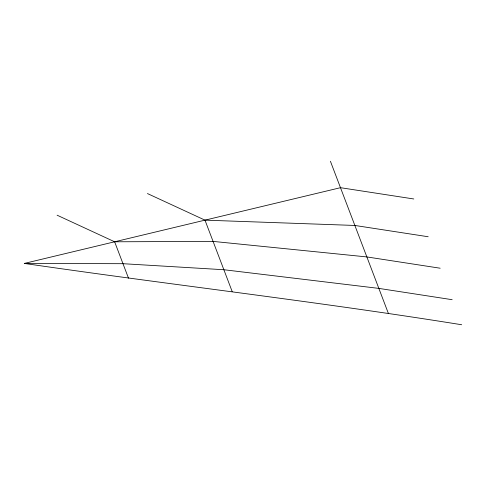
<?xml version="1.0" encoding="UTF-8"?>
<svg xmlns="http://www.w3.org/2000/svg" width="486" height="486" viewBox="0 0 486 486"><rect width="100%" height="100%" fill="white"/><g stroke="black" fill="none" stroke-linecap="round" stroke-linejoin="round"><path stroke-width="0.73" d="M461.7 324.751C316.313 301.417 169.991 284.675 24.3 263.43L340.486 187.687L413.793 198.974M57.099 215.189L114.635 241.791L213.068 241.396L366.857 256.93L440.164 268.217M24.3 263.43L122.982 263.698L223.864 269.73L378.849 288.398L452.156 299.692M147.44 193.55L204.977 220.146L354.871 225.455L428.178 236.743M330.413 161.249L388.393 313.464M204.977 220.146L232.199 291.612M114.635 241.791L128.511 278.205"/></g></svg>
